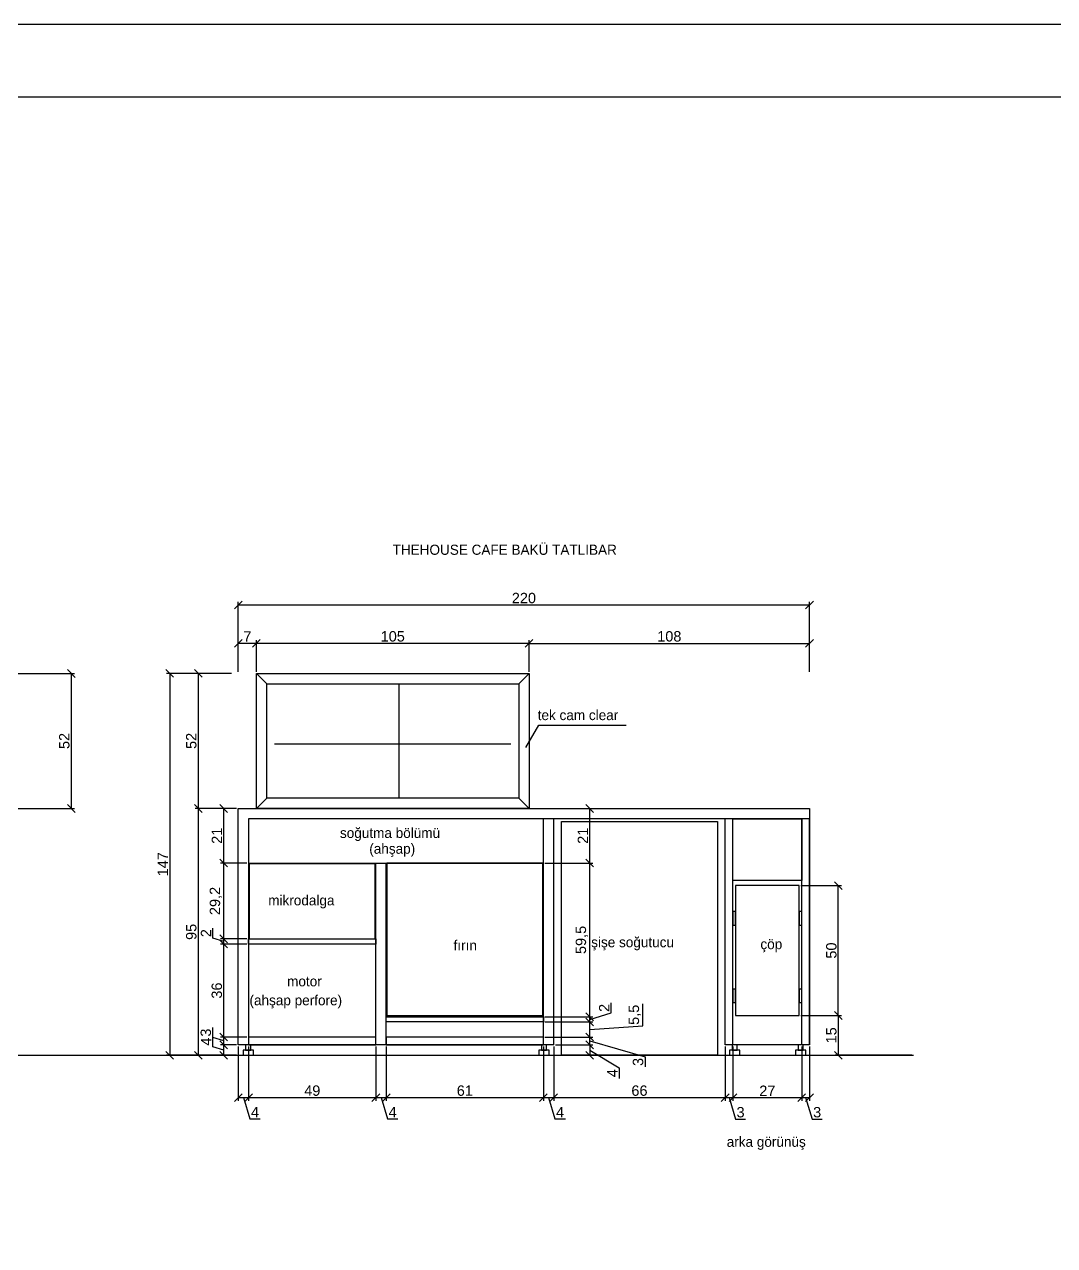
# Model space of a CAD drawing. Header units: centimetres. Extents: x 10243 to 22741, y 2279 to 4414.
# Drawn here: x 15112 to 15508.7, y 3767.4 to 4237.6 of the extents above; entities that cross this region are included whole.
import ezdxf

# ---------------------------------------------------------------- set-up
doc = ezdxf.new("R2010")
doc.units = ezdxf.units.CM
doc.header["$MEASUREMENT"] = 0
doc.styles.get("Standard").update_dxf_attribs({"font": 'arial.ttf'})
doc.styles.add('TAKSİM', font='GOTHIC.TTF', dxfattribs={"height": 20})
doc.dimstyles.new('OLCU50', dxfattribs={"dimtxt": 8, "dimasz": 3, "dimexe": 1.25, "dimexo": 0.625, "dimtad": 1, "dimdec": 0, "dimtxsty": 'Standard', "dimblk": 'OBLIQUE', "dimcen": 2.5, "dimclrd": 256, "dimclre": 251, "dimclrt": 25, "dimadec": 0, "dimazin": 0, "dimtfac": 1, "dimtdec": 0, "dimtmove": 0, "dimatfit": 3, "dimldrblk": 'OBLIQUE', "dimfxl": 1, "dimarcsym": 0})

# ---------------------------------------------------------------- blocks, each defined once
blk = doc.blocks.new('_Oblique')
at = {"color": 0, "linetype": 'ByBlock', "lineweight": -2}
blk.add_line((-0.5, -0.5), (0.5, 0.5), dxfattribs=at)
blk = doc.blocks.new('*D140')
at = {"color": 251, "lineweight": -2, "transparency": 16777216}
for p, q in [((15201.31, 3988.33), (15201.31, 4000.5)), ((15306.31, 3988.33), (15306.31, 4000.5))]:
    blk.add_line(p, q, dxfattribs=at)
at = {"lineweight": -2, "transparency": 16777216}
blk.add_line((15306.31, 3999.25), (15201.31, 3999.25), dxfattribs=at)
at = {"layer": 'Defpoints', "color": 0, "transparency": 16777216}
for p in [(15201.31, 3999.25), (15201.31, 3987.7), (15306.31, 3987.7)]:
    blk.add_point(p, dxfattribs=at)
at = {"lineweight": -2, "transparency": 16777216, "xscale": 3, "yscale": 3, "zscale": 3, "rotation": 180}
blk.add_blockref('_Oblique', (15201.31, 3999.25), dxfattribs=at)
at = {"lineweight": -2, "transparency": 16777216, "xscale": 3, "yscale": 3, "zscale": 3}
blk.add_blockref('_Oblique', (15306.31, 3999.25), dxfattribs=at)
at = {"color": 25, "transparency": 16777216, "insert": (15253.81, 4001.92), "char_height": 4, "attachment_point": 5}
blk.add_mtext('105', dxfattribs=at)
blk = doc.blocks.new('*D141')
at = {"color": 251, "lineweight": -2, "transparency": 16777216}
for p, q in [((15194.31, 3988.33), (15194.31, 4000.5)), ((15201.31, 3988.33), (15201.31, 4000.5))]:
    blk.add_line(p, q, dxfattribs=at)
at = {"lineweight": -2, "transparency": 16777216}
blk.add_line((15201.31, 3999.25), (15194.31, 3999.25), dxfattribs=at)
at = {"layer": 'Defpoints', "color": 0, "transparency": 16777216}
for p in [(15194.31, 3999.25), (15194.31, 3987.7), (15201.31, 3987.7)]:
    blk.add_point(p, dxfattribs=at)
at = {"lineweight": -2, "transparency": 16777216, "xscale": 3, "yscale": 3, "zscale": 3, "rotation": 180}
blk.add_blockref('_Oblique', (15194.31, 3999.25), dxfattribs=at)
at = {"lineweight": -2, "transparency": 16777216, "xscale": 3, "yscale": 3, "zscale": 3}
blk.add_blockref('_Oblique', (15201.31, 3999.25), dxfattribs=at)
at = {"color": 25, "transparency": 16777216, "insert": (15197.81, 4001.87), "char_height": 4, "attachment_point": 5}
blk.add_mtext('7', dxfattribs=at)
blk = doc.blocks.new('*D137')
at = {"color": 251, "lineweight": -2, "transparency": 16777216}
for p, q in [((15191.68, 3987.7), (15177.66, 3987.7)), ((15193.68, 3935.65), (15177.66, 3935.65))]:
    blk.add_line(p, q, dxfattribs=at)
at = {"lineweight": -2, "transparency": 16777216}
blk.add_line((15178.91, 3987.7), (15178.91, 3935.65), dxfattribs=at)
at = {"layer": 'Defpoints', "color": 0, "transparency": 16777216}
for p in [(15192.31, 3987.7), (15178.91, 3935.65), (15194.31, 3935.65)]:
    blk.add_point(p, dxfattribs=at)
at = {"lineweight": -2, "transparency": 16777216, "xscale": 3, "yscale": 3, "zscale": 3}
for p, rotation in [((15178.91, 3987.7), 90), ((15178.91, 3935.65), 270)]:
    blk.add_blockref('_Oblique', p, dxfattribs=dict(at, rotation=rotation))
at = {"color": 25, "transparency": 16777216, "insert": (15176.24, 3961.68), "char_height": 4, "attachment_point": 5, "rotation": 90}
blk.add_mtext('52', dxfattribs=at)
blk = doc.blocks.new('*D138')
at = {"color": 251, "lineweight": -2, "transparency": 16777216}
for p, q in [((15193.68, 3935.65), (15177.66, 3935.65)), ((15191.68, 3840.65), (15177.66, 3840.65))]:
    blk.add_line(p, q, dxfattribs=at)
at = {"lineweight": -2, "transparency": 16777216}
blk.add_line((15178.91, 3935.65), (15178.91, 3840.65), dxfattribs=at)
at = {"layer": 'Defpoints', "color": 0, "transparency": 16777216}
for p in [(15194.31, 3935.65), (15178.91, 3840.65), (15192.31, 3840.65)]:
    blk.add_point(p, dxfattribs=at)
at = {"lineweight": -2, "transparency": 16777216, "xscale": 3, "yscale": 3, "zscale": 3}
for p, rotation in [((15178.91, 3935.65), 90), ((15178.91, 3840.65), 270)]:
    blk.add_blockref('_Oblique', p, dxfattribs=dict(at, rotation=rotation))
at = {"color": 25, "transparency": 16777216, "insert": (15176.24, 3888.15), "char_height": 4, "attachment_point": 5, "rotation": 90}
blk.add_mtext('95', dxfattribs=at)
blk = doc.blocks.new('*D139')
at = {"color": 251, "lineweight": -2, "transparency": 16777216}
for p, q in [((15191.06, 3987.7), (15166.66, 3987.7)), ((15191.06, 3840.65), (15166.66, 3840.65))]:
    blk.add_line(p, q, dxfattribs=at)
at = {"lineweight": -2, "transparency": 16777216}
blk.add_line((15167.91, 3987.7), (15167.91, 3840.65), dxfattribs=at)
at = {"layer": 'Defpoints', "color": 0, "transparency": 16777216}
for p in [(15191.68, 3987.7), (15167.91, 3840.65), (15191.68, 3840.65)]:
    blk.add_point(p, dxfattribs=at)
at = {"lineweight": -2, "transparency": 16777216, "xscale": 3, "yscale": 3, "zscale": 3}
for p, rotation in [((15167.91, 3987.7), 90), ((15167.91, 3840.65), 270)]:
    blk.add_blockref('_Oblique', p, dxfattribs=dict(at, rotation=rotation))
at = {"color": 25, "transparency": 16777216, "insert": (15165.27, 3914.18), "char_height": 4, "attachment_point": 5, "rotation": 90}
blk.add_mtext('147', dxfattribs=at)
blk = doc.blocks.new('*D142')
at = {"color": 251, "lineweight": -2, "transparency": 16777216}
for p, q in [((15306.31, 3988.33), (15306.31, 4000.5)), ((15414.31, 3988.33), (15414.31, 4000.5))]:
    blk.add_line(p, q, dxfattribs=at)
at = {"lineweight": -2, "transparency": 16777216}
blk.add_line((15306.31, 3999.25), (15414.31, 3999.25), dxfattribs=at)
at = {"layer": 'Defpoints', "color": 0, "transparency": 16777216}
for p in [(15414.31, 3999.25), (15306.31, 3987.7), (15414.31, 3987.7)]:
    blk.add_point(p, dxfattribs=at)
at = {"lineweight": -2, "transparency": 16777216, "xscale": 3, "yscale": 3, "zscale": 3, "rotation": 180}
blk.add_blockref('_Oblique', (15306.31, 3999.25), dxfattribs=at)
at = {"lineweight": -2, "transparency": 16777216, "xscale": 3, "yscale": 3, "zscale": 3}
blk.add_blockref('_Oblique', (15414.31, 3999.25), dxfattribs=at)
at = {"color": 25, "transparency": 16777216, "insert": (15360.31, 4001.92), "char_height": 4, "attachment_point": 5}
blk.add_mtext('108', dxfattribs=at)
blk = doc.blocks.new('*D136')
at = {"color": 251, "lineweight": -2, "transparency": 16777216}
for p, q in [((15194.31, 3995.04), (15194.31, 4015.25)), ((15414.31, 3995.04), (15414.31, 4015.25))]:
    blk.add_line(p, q, dxfattribs=at)
at = {"lineweight": -2, "transparency": 16777216}
blk.add_line((15414.31, 4014), (15194.31, 4014), dxfattribs=at)
at = {"layer": 'Defpoints', "color": 0, "transparency": 16777216}
for p in [(15194.31, 4014), (15194.31, 3994.41), (15414.31, 3994.41)]:
    blk.add_point(p, dxfattribs=at)
at = {"lineweight": -2, "transparency": 16777216, "xscale": 3, "yscale": 3, "zscale": 3, "rotation": 180}
blk.add_blockref('_Oblique', (15194.31, 4014), dxfattribs=at)
at = {"lineweight": -2, "transparency": 16777216, "xscale": 3, "yscale": 3, "zscale": 3}
blk.add_blockref('_Oblique', (15414.31, 4014), dxfattribs=at)
at = {"color": 25, "transparency": 16777216, "insert": (15304.31, 4016.67), "char_height": 4, "attachment_point": 5}
blk.add_mtext('220', dxfattribs=at)
blk = doc.blocks.new('*D147')
at = {"color": 251, "lineweight": -2, "transparency": 16777216}
for p, q in [((15104.1, 3987.65), (15131.27, 3987.65)), ((15109.1, 3935.65), (15131.27, 3935.65))]:
    blk.add_line(p, q, dxfattribs=at)
at = {"lineweight": -2, "transparency": 16777216}
blk.add_line((15130.02, 3987.65), (15130.02, 3935.65), dxfattribs=at)
at = {"layer": 'Defpoints', "color": 0, "transparency": 16777216}
for p in [(15103.47, 3987.65), (15108.47, 3935.65), (15130.02, 3935.65)]:
    blk.add_point(p, dxfattribs=at)
at = {"lineweight": -2, "transparency": 16777216, "xscale": 3, "yscale": 3, "zscale": 3}
for p, rotation in [((15130.02, 3987.65), 90), ((15130.02, 3935.65), 270)]:
    blk.add_blockref('_Oblique', p, dxfattribs=dict(at, rotation=rotation))
at = {"color": 25, "transparency": 16777216, "insert": (15127.35, 3961.65), "char_height": 4, "attachment_point": 5, "rotation": 90}
blk.add_mtext('52', dxfattribs=at)
blk = doc.blocks.new('*D148')
at = {"color": 251, "lineweight": -2, "transparency": 16777216}
for p, q in [((15194.31, 3844.03), (15194.31, 3823.09)), ((15198.31, 3844.03), (15198.31, 3823.09))]:
    blk.add_line(p, q, dxfattribs=at)
at = {"lineweight": -2, "transparency": 16777216}
for p, q in [((15194.31, 3824.34), (15198.31, 3824.34)), ((15196.31, 3824.34), (15198.77, 3816.15)), ((15198.77, 3816.15), (15202.78, 3816.15))]:
    blk.add_line(p, q, dxfattribs=at)
at = {"layer": 'Defpoints', "color": 0, "transparency": 16777216}
for p in [(15194.31, 3844.65), (15198.31, 3844.65), (15198.31, 3824.34)]:
    blk.add_point(p, dxfattribs=at)
at = {"lineweight": -2, "transparency": 16777216, "xscale": 3, "yscale": 3, "zscale": 3, "rotation": 180}
blk.add_blockref('_Oblique', (15194.31, 3824.34), dxfattribs=at)
at = {"lineweight": -2, "transparency": 16777216, "xscale": 3, "yscale": 3, "zscale": 3}
blk.add_blockref('_Oblique', (15198.31, 3824.34), dxfattribs=at)
at = {"color": 25, "transparency": 16777216, "insert": (15200.77, 3818.77), "char_height": 4, "attachment_point": 5}
blk.add_mtext('4', dxfattribs=at)
blk = doc.blocks.new('*D149')
at = {"color": 251, "lineweight": -2, "transparency": 16777216}
for p, q in [((15198.31, 3844.03), (15198.31, 3823.09)), ((15247.31, 3844.03), (15247.31, 3823.09))]:
    blk.add_line(p, q, dxfattribs=at)
at = {"lineweight": -2, "transparency": 16777216}
blk.add_line((15198.31, 3824.34), (15247.31, 3824.34), dxfattribs=at)
at = {"layer": 'Defpoints', "color": 0, "transparency": 16777216}
for p in [(15198.31, 3844.65), (15247.31, 3844.65), (15247.31, 3824.34)]:
    blk.add_point(p, dxfattribs=at)
at = {"lineweight": -2, "transparency": 16777216, "xscale": 3, "yscale": 3, "zscale": 3, "rotation": 180}
blk.add_blockref('_Oblique', (15198.31, 3824.34), dxfattribs=at)
at = {"lineweight": -2, "transparency": 16777216, "xscale": 3, "yscale": 3, "zscale": 3}
blk.add_blockref('_Oblique', (15247.31, 3824.34), dxfattribs=at)
at = {"color": 25, "transparency": 16777216, "insert": (15222.81, 3827), "char_height": 4, "attachment_point": 5}
blk.add_mtext('49', dxfattribs=at)
blk = doc.blocks.new('*D150')
at = {"color": 251, "lineweight": -2, "transparency": 16777216}
for p, q in [((15247.31, 3844.03), (15247.31, 3823.09)), ((15251.31, 3844.03), (15251.31, 3823.09))]:
    blk.add_line(p, q, dxfattribs=at)
at = {"lineweight": -2, "transparency": 16777216}
for p, q in [((15247.31, 3824.34), (15251.31, 3824.34)), ((15249.31, 3824.34), (15251.77, 3816.15)), ((15251.77, 3816.15), (15255.78, 3816.15))]:
    blk.add_line(p, q, dxfattribs=at)
at = {"layer": 'Defpoints', "color": 0, "transparency": 16777216}
for p in [(15247.31, 3844.65), (15251.31, 3844.65), (15251.31, 3824.34)]:
    blk.add_point(p, dxfattribs=at)
at = {"lineweight": -2, "transparency": 16777216, "xscale": 3, "yscale": 3, "zscale": 3, "rotation": 180}
blk.add_blockref('_Oblique', (15247.31, 3824.34), dxfattribs=at)
at = {"lineweight": -2, "transparency": 16777216, "xscale": 3, "yscale": 3, "zscale": 3}
blk.add_blockref('_Oblique', (15251.31, 3824.34), dxfattribs=at)
at = {"color": 25, "transparency": 16777216, "insert": (15253.77, 3818.77), "char_height": 4, "attachment_point": 5}
blk.add_mtext('4', dxfattribs=at)
blk = doc.blocks.new('*D151')
at = {"color": 251, "lineweight": -2, "transparency": 16777216}
for p, q in [((15251.31, 3844.03), (15251.31, 3823.09)), ((15311.81, 3844.03), (15311.81, 3823.09))]:
    blk.add_line(p, q, dxfattribs=at)
at = {"lineweight": -2, "transparency": 16777216}
blk.add_line((15251.31, 3824.34), (15311.81, 3824.34), dxfattribs=at)
at = {"layer": 'Defpoints', "color": 0, "transparency": 16777216}
for p in [(15251.31, 3844.65), (15311.81, 3844.65), (15311.81, 3824.34)]:
    blk.add_point(p, dxfattribs=at)
at = {"lineweight": -2, "transparency": 16777216, "xscale": 3, "yscale": 3, "zscale": 3, "rotation": 180}
blk.add_blockref('_Oblique', (15251.31, 3824.34), dxfattribs=at)
at = {"lineweight": -2, "transparency": 16777216, "xscale": 3, "yscale": 3, "zscale": 3}
blk.add_blockref('_Oblique', (15311.81, 3824.34), dxfattribs=at)
at = {"color": 25, "transparency": 16777216, "insert": (15281.56, 3827), "char_height": 4, "attachment_point": 5}
blk.add_mtext('61', dxfattribs=at)
blk = doc.blocks.new('*D152')
at = {"color": 251, "lineweight": -2, "transparency": 16777216}
for p, q in [((15311.81, 3844.03), (15311.81, 3823.09)), ((15315.81, 3844.03), (15315.81, 3823.09))]:
    blk.add_line(p, q, dxfattribs=at)
at = {"lineweight": -2, "transparency": 16777216}
for p, q in [((15311.81, 3824.34), (15315.81, 3824.34)), ((15313.81, 3824.34), (15316.27, 3816.15)), ((15316.27, 3816.15), (15320.28, 3816.15))]:
    blk.add_line(p, q, dxfattribs=at)
at = {"layer": 'Defpoints', "color": 0, "transparency": 16777216}
for p in [(15311.81, 3844.65), (15315.81, 3844.65), (15315.81, 3824.34)]:
    blk.add_point(p, dxfattribs=at)
at = {"lineweight": -2, "transparency": 16777216, "xscale": 3, "yscale": 3, "zscale": 3, "rotation": 180}
blk.add_blockref('_Oblique', (15311.81, 3824.34), dxfattribs=at)
at = {"lineweight": -2, "transparency": 16777216, "xscale": 3, "yscale": 3, "zscale": 3}
blk.add_blockref('_Oblique', (15315.81, 3824.34), dxfattribs=at)
at = {"color": 25, "transparency": 16777216, "insert": (15318.27, 3818.77), "char_height": 4, "attachment_point": 5}
blk.add_mtext('4', dxfattribs=at)
blk = doc.blocks.new('*D153')
at = {"color": 251, "lineweight": -2, "transparency": 16777216}
for p, q in [((15315.81, 3844.03), (15315.81, 3823.09)), ((15381.81, 3844.03), (15381.81, 3823.09))]:
    blk.add_line(p, q, dxfattribs=at)
at = {"lineweight": -2, "transparency": 16777216}
blk.add_line((15315.81, 3824.34), (15381.81, 3824.34), dxfattribs=at)
at = {"layer": 'Defpoints', "color": 0, "transparency": 16777216}
for p in [(15315.81, 3844.65), (15381.81, 3844.65), (15381.81, 3824.34)]:
    blk.add_point(p, dxfattribs=at)
at = {"lineweight": -2, "transparency": 16777216, "xscale": 3, "yscale": 3, "zscale": 3, "rotation": 180}
blk.add_blockref('_Oblique', (15315.81, 3824.34), dxfattribs=at)
at = {"lineweight": -2, "transparency": 16777216, "xscale": 3, "yscale": 3, "zscale": 3}
blk.add_blockref('_Oblique', (15381.81, 3824.34), dxfattribs=at)
at = {"color": 25, "transparency": 16777216, "insert": (15348.81, 3827), "char_height": 4, "attachment_point": 5}
blk.add_mtext('66', dxfattribs=at)
blk = doc.blocks.new('*D154')
at = {"color": 251, "lineweight": -2, "transparency": 16777216}
for p, q in [((15381.81, 3844.03), (15381.81, 3823.09)), ((15384.81, 3844.03), (15384.81, 3823.09))]:
    blk.add_line(p, q, dxfattribs=at)
at = {"lineweight": -2, "transparency": 16777216}
for p, q in [((15381.81, 3824.34), (15384.81, 3824.34)), ((15383.31, 3824.34), (15385.8, 3816.02)), ((15385.8, 3816.02), (15389.67, 3816.02))]:
    blk.add_line(p, q, dxfattribs=at)
at = {"layer": 'Defpoints', "color": 0, "transparency": 16777216}
for p in [(15381.81, 3844.65), (15384.81, 3844.65), (15384.81, 3824.34)]:
    blk.add_point(p, dxfattribs=at)
at = {"lineweight": -2, "transparency": 16777216, "xscale": 3, "yscale": 3, "zscale": 3, "rotation": 180}
blk.add_blockref('_Oblique', (15381.81, 3824.34), dxfattribs=at)
at = {"lineweight": -2, "transparency": 16777216, "xscale": 3, "yscale": 3, "zscale": 3}
blk.add_blockref('_Oblique', (15384.81, 3824.34), dxfattribs=at)
at = {"color": 25, "transparency": 16777216, "insert": (15387.74, 3818.69), "char_height": 4, "attachment_point": 5}
blk.add_mtext('3', dxfattribs=at)
blk = doc.blocks.new('*D155')
at = {"color": 251, "lineweight": -2, "transparency": 16777216}
for p, q in [((15384.81, 3844.03), (15384.81, 3823.09)), ((15411.31, 3844.03), (15411.31, 3823.09))]:
    blk.add_line(p, q, dxfattribs=at)
at = {"lineweight": -2, "transparency": 16777216}
blk.add_line((15384.81, 3824.34), (15411.31, 3824.34), dxfattribs=at)
at = {"layer": 'Defpoints', "color": 0, "transparency": 16777216}
for p in [(15384.81, 3844.65), (15411.31, 3844.65), (15411.31, 3824.34)]:
    blk.add_point(p, dxfattribs=at)
at = {"lineweight": -2, "transparency": 16777216, "xscale": 3, "yscale": 3, "zscale": 3, "rotation": 180}
blk.add_blockref('_Oblique', (15384.81, 3824.34), dxfattribs=at)
at = {"lineweight": -2, "transparency": 16777216, "xscale": 3, "yscale": 3, "zscale": 3}
blk.add_blockref('_Oblique', (15411.31, 3824.34), dxfattribs=at)
at = {"color": 25, "transparency": 16777216, "insert": (15398.06, 3826.97), "char_height": 4, "attachment_point": 5}
blk.add_mtext('27', dxfattribs=at)
blk = doc.blocks.new('*D156')
at = {"color": 251, "lineweight": -2, "transparency": 16777216}
for p, q in [((15411.31, 3844.03), (15411.31, 3823.09)), ((15414.31, 3844.03), (15414.31, 3823.09))]:
    blk.add_line(p, q, dxfattribs=at)
at = {"lineweight": -2, "transparency": 16777216}
for p, q in [((15411.31, 3824.34), (15414.31, 3824.34)), ((15412.81, 3824.34), (15415.3, 3816.02)), ((15415.3, 3816.02), (15419.17, 3816.02))]:
    blk.add_line(p, q, dxfattribs=at)
at = {"layer": 'Defpoints', "color": 0, "transparency": 16777216}
for p in [(15411.31, 3844.65), (15414.31, 3844.65), (15414.31, 3824.34)]:
    blk.add_point(p, dxfattribs=at)
at = {"lineweight": -2, "transparency": 16777216, "xscale": 3, "yscale": 3, "zscale": 3, "rotation": 180}
blk.add_blockref('_Oblique', (15411.31, 3824.34), dxfattribs=at)
at = {"lineweight": -2, "transparency": 16777216, "xscale": 3, "yscale": 3, "zscale": 3}
blk.add_blockref('_Oblique', (15414.31, 3824.34), dxfattribs=at)
at = {"color": 25, "transparency": 16777216, "insert": (15417.24, 3818.69), "char_height": 4, "attachment_point": 5}
blk.add_mtext('3', dxfattribs=at)
blk = doc.blocks.new('*D157')
at = {"lineweight": -2, "transparency": 16777216}
for p, q in [((15184.54, 3843.91), (15184.54, 3847.93)), ((15188.72, 3842.65), (15184.54, 3843.91)), ((15188.72, 3840.65), (15188.72, 3844.65))]:
    blk.add_line(p, q, dxfattribs=at)
at = {"color": 251, "lineweight": -2, "transparency": 16777216}
for p, q in [((15193.68, 3844.65), (15187.47, 3844.65)), ((15193.68, 3840.65), (15187.47, 3840.65))]:
    blk.add_line(p, q, dxfattribs=at)
at = {"layer": 'Defpoints', "color": 0, "transparency": 16777216}
for p in [(15188.72, 3844.65), (15194.31, 3844.65), (15194.31, 3840.65)]:
    blk.add_point(p, dxfattribs=at)
at = {"lineweight": -2, "transparency": 16777216, "xscale": 3, "yscale": 3, "zscale": 3}
for p, rotation in [((15188.72, 3844.65), 90), ((15188.72, 3840.65), 270)]:
    blk.add_blockref('_Oblique', p, dxfattribs=dict(at, rotation=rotation))
at = {"color": 25, "transparency": 16777216, "insert": (15181.91, 3845.92), "char_height": 4, "attachment_point": 5, "rotation": 90}
blk.add_mtext('4', dxfattribs=at)
blk = doc.blocks.new('*D158')
at = {"lineweight": -2, "transparency": 16777216}
for p, q in [((15184.49, 3847.42), (15184.49, 3851.29)), ((15188.72, 3846.15), (15184.49, 3847.42)), ((15188.72, 3844.65), (15188.72, 3847.65))]:
    blk.add_line(p, q, dxfattribs=at)
at = {"color": 251, "lineweight": -2, "transparency": 16777216}
for p, q in [((15197.68, 3847.65), (15187.47, 3847.65)), ((15193.68, 3844.65), (15187.47, 3844.65))]:
    blk.add_line(p, q, dxfattribs=at)
at = {"layer": 'Defpoints', "color": 0, "transparency": 16777216}
for p in [(15188.72, 3847.65), (15198.31, 3847.65), (15194.31, 3844.65)]:
    blk.add_point(p, dxfattribs=at)
at = {"lineweight": -2, "transparency": 16777216, "xscale": 3, "yscale": 3, "zscale": 3}
for p, rotation in [((15188.72, 3847.65), 90), ((15188.72, 3844.65), 270)]:
    blk.add_blockref('_Oblique', p, dxfattribs=dict(at, rotation=rotation))
at = {"color": 25, "transparency": 16777216, "insert": (15181.82, 3849.36), "char_height": 4, "attachment_point": 5, "rotation": 90}
blk.add_mtext('3', dxfattribs=at)
blk = doc.blocks.new('*D159')
at = {"color": 251, "lineweight": -2, "transparency": 16777216}
for p, q in [((15197.68, 3883.45), (15187.47, 3883.45)), ((15197.68, 3847.65), (15187.47, 3847.65))]:
    blk.add_line(p, q, dxfattribs=at)
at = {"lineweight": -2, "transparency": 16777216}
blk.add_line((15188.72, 3847.65), (15188.72, 3883.45), dxfattribs=at)
at = {"layer": 'Defpoints', "color": 0, "transparency": 16777216}
for p in [(15188.72, 3883.45), (15198.31, 3883.45), (15198.31, 3847.65)]:
    blk.add_point(p, dxfattribs=at)
at = {"lineweight": -2, "transparency": 16777216, "xscale": 3, "yscale": 3, "zscale": 3}
for p, rotation in [((15188.72, 3883.45), 90), ((15188.72, 3847.65), 270)]:
    blk.add_blockref('_Oblique', p, dxfattribs=dict(at, rotation=rotation))
at = {"color": 25, "transparency": 16777216, "insert": (15186.06, 3865.55), "char_height": 4, "attachment_point": 5, "rotation": 90}
blk.add_mtext('36', dxfattribs=at)
blk = doc.blocks.new('*D160')
at = {"lineweight": -2, "transparency": 16777216}
for p, q in [((15184.53, 3885.71), (15184.53, 3889.61)), ((15188.72, 3884.45), (15184.53, 3885.71)), ((15188.72, 3883.45), (15188.72, 3885.45))]:
    blk.add_line(p, q, dxfattribs=at)
at = {"color": 251, "lineweight": -2, "transparency": 16777216}
for p, q in [((15197.68, 3885.45), (15187.47, 3885.45)), ((15197.68, 3883.45), (15187.47, 3883.45))]:
    blk.add_line(p, q, dxfattribs=at)
at = {"layer": 'Defpoints', "color": 0, "transparency": 16777216}
for p in [(15188.72, 3885.45), (15198.31, 3885.45), (15198.31, 3883.45)]:
    blk.add_point(p, dxfattribs=at)
at = {"lineweight": -2, "transparency": 16777216, "xscale": 3, "yscale": 3, "zscale": 3}
for p, rotation in [((15188.72, 3885.45), 90), ((15188.72, 3883.45), 270)]:
    blk.add_blockref('_Oblique', p, dxfattribs=dict(at, rotation=rotation))
at = {"color": 25, "transparency": 16777216, "insert": (15181.9, 3887.66), "char_height": 4, "attachment_point": 5, "rotation": 90}
blk.add_mtext('2', dxfattribs=at)
blk = doc.blocks.new('*D161')
at = {"color": 251, "lineweight": -2, "transparency": 16777216}
for p, q in [((15197.68, 3914.65), (15187.47, 3914.65)), ((15197.68, 3885.45), (15187.47, 3885.45))]:
    blk.add_line(p, q, dxfattribs=at)
at = {"lineweight": -2, "transparency": 16777216}
blk.add_line((15188.72, 3885.45), (15188.72, 3914.65), dxfattribs=at)
at = {"layer": 'Defpoints', "color": 0, "transparency": 16777216}
for p in [(15188.72, 3914.65), (15198.31, 3914.65), (15198.31, 3885.45)]:
    blk.add_point(p, dxfattribs=at)
at = {"lineweight": -2, "transparency": 16777216, "xscale": 3, "yscale": 3, "zscale": 3}
for p, rotation in [((15188.72, 3914.65), 90), ((15188.72, 3885.45), 270)]:
    blk.add_blockref('_Oblique', p, dxfattribs=dict(at, rotation=rotation))
at = {"color": 25, "transparency": 16777216, "insert": (15185.7, 3900.05), "char_height": 4, "attachment_point": 5, "rotation": 90}
blk.add_mtext('29,2', dxfattribs=at)
blk = doc.blocks.new('*D162')
at = {"color": 251, "lineweight": -2, "transparency": 16777216}
for p, q in [((15193.68, 3935.65), (15187.47, 3935.65)), ((15197.68, 3914.65), (15187.47, 3914.65))]:
    blk.add_line(p, q, dxfattribs=at)
at = {"lineweight": -2, "transparency": 16777216}
blk.add_line((15188.72, 3914.65), (15188.72, 3935.65), dxfattribs=at)
at = {"layer": 'Defpoints', "color": 0, "transparency": 16777216}
for p in [(15188.72, 3935.65), (15194.31, 3935.65), (15198.31, 3914.65)]:
    blk.add_point(p, dxfattribs=at)
at = {"lineweight": -2, "transparency": 16777216, "xscale": 3, "yscale": 3, "zscale": 3}
for p, rotation in [((15188.72, 3935.65), 90), ((15188.72, 3914.65), 270)]:
    blk.add_blockref('_Oblique', p, dxfattribs=dict(at, rotation=rotation))
at = {"color": 25, "transparency": 16777216, "insert": (15186.09, 3925.15), "char_height": 4, "attachment_point": 5, "rotation": 90}
blk.add_mtext('21', dxfattribs=at)
blk = doc.blocks.new('*D163')
at = {"color": 251, "lineweight": -2, "transparency": 16777216}
for p, q in [((15316.43, 3844.65), (15330.9, 3844.65)), ((15316.43, 3840.65), (15330.9, 3840.65))]:
    blk.add_line(p, q, dxfattribs=at)
at = {"lineweight": -2, "transparency": 16777216}
for p, q in [((15329.65, 3844.65), (15329.65, 3840.65)), ((15329.65, 3842.65), (15341, 3835.76)), ((15341, 3835.76), (15341, 3831.74))]:
    blk.add_line(p, q, dxfattribs=at)
at = {"layer": 'Defpoints', "color": 0, "transparency": 16777216}
for p in [(15315.81, 3844.65), (15315.81, 3840.65), (15329.65, 3840.65)]:
    blk.add_point(p, dxfattribs=at)
at = {"lineweight": -2, "transparency": 16777216, "xscale": 3, "yscale": 3, "zscale": 3}
for p, rotation in [((15329.65, 3844.65), 90), ((15329.65, 3840.65), 270)]:
    blk.add_blockref('_Oblique', p, dxfattribs=dict(at, rotation=rotation))
at = {"color": 25, "transparency": 16777216, "insert": (15338.37, 3833.75), "char_height": 4, "attachment_point": 5, "rotation": 90}
blk.add_mtext('4', dxfattribs=at)
blk = doc.blocks.new('*D164')
at = {"color": 251, "lineweight": -2, "transparency": 16777216}
for p, q in [((15312.43, 3847.65), (15330.9, 3847.65)), ((15316.43, 3844.65), (15330.9, 3844.65))]:
    blk.add_line(p, q, dxfattribs=at)
at = {"lineweight": -2, "transparency": 16777216}
for p, q in [((15329.65, 3844.65), (15329.65, 3847.65)), ((15329.65, 3846.15), (15350.95, 3840.01)), ((15350.95, 3840.01), (15350.95, 3836.14))]:
    blk.add_line(p, q, dxfattribs=at)
at = {"layer": 'Defpoints', "color": 0, "transparency": 16777216}
for p in [(15311.81, 3847.65), (15329.65, 3847.65), (15315.81, 3844.65)]:
    blk.add_point(p, dxfattribs=at)
at = {"lineweight": -2, "transparency": 16777216, "xscale": 3, "yscale": 3, "zscale": 3}
for p, rotation in [((15329.65, 3847.65), 90), ((15329.65, 3844.65), 270)]:
    blk.add_blockref('_Oblique', p, dxfattribs=dict(at, rotation=rotation))
at = {"color": 25, "transparency": 16777216, "insert": (15348.28, 3838.07), "char_height": 4, "attachment_point": 5, "rotation": 90}
blk.add_mtext('3', dxfattribs=at)
blk = doc.blocks.new('*D165')
at = {"lineweight": -2, "transparency": 16777216}
for p, q in [((15350.05, 3851.94), (15350.05, 3860.5)), ((15329.65, 3847.65), (15329.65, 3853.45)), ((15329.65, 3850.55), (15350.05, 3851.94))]:
    blk.add_line(p, q, dxfattribs=at)
at = {"color": 251, "lineweight": -2, "transparency": 16777216}
for p, q in [((15312.43, 3853.45), (15330.9, 3853.45)), ((15312.43, 3847.65), (15330.9, 3847.65))]:
    blk.add_line(p, q, dxfattribs=at)
at = {"layer": 'Defpoints', "color": 0, "transparency": 16777216}
for p in [(15311.81, 3853.45), (15329.65, 3853.45), (15311.81, 3847.65)]:
    blk.add_point(p, dxfattribs=at)
at = {"lineweight": -2, "transparency": 16777216, "xscale": 3, "yscale": 3, "zscale": 3}
for p, rotation in [((15329.65, 3853.45), 90), ((15329.65, 3847.65), 270)]:
    blk.add_blockref('_Oblique', p, dxfattribs=dict(at, rotation=rotation))
at = {"color": 25, "transparency": 16777216, "insert": (15347.03, 3856.22), "char_height": 4, "attachment_point": 5, "rotation": 90}
blk.add_mtext('5,5', dxfattribs=at)
blk = doc.blocks.new('*D166')
at = {"lineweight": -2, "transparency": 16777216}
for p, q in [((15337.86, 3856.92), (15337.86, 3860.82)), ((15329.65, 3854.45), (15337.86, 3856.92)), ((15329.65, 3853.45), (15329.65, 3855.45))]:
    blk.add_line(p, q, dxfattribs=at)
at = {"color": 251, "lineweight": -2, "transparency": 16777216}
for p, q in [((15312.43, 3855.45), (15330.9, 3855.45)), ((15312.43, 3853.45), (15330.9, 3853.45))]:
    blk.add_line(p, q, dxfattribs=at)
at = {"layer": 'Defpoints', "color": 0, "transparency": 16777216}
for p in [(15311.81, 3855.45), (15311.81, 3853.45), (15329.65, 3855.45)]:
    blk.add_point(p, dxfattribs=at)
at = {"lineweight": -2, "transparency": 16777216, "xscale": 3, "yscale": 3, "zscale": 3}
for p, rotation in [((15329.65, 3855.45), 90), ((15329.65, 3853.45), 270)]:
    blk.add_blockref('_Oblique', p, dxfattribs=dict(at, rotation=rotation))
at = {"color": 25, "transparency": 16777216, "insert": (15335.23, 3858.87), "char_height": 4, "attachment_point": 5, "rotation": 90}
blk.add_mtext('2', dxfattribs=at)
blk = doc.blocks.new('*D167')
at = {"color": 251, "lineweight": -2, "transparency": 16777216}
for p, q in [((15312.43, 3914.65), (15330.9, 3914.65)), ((15312.43, 3855.45), (15330.9, 3855.45))]:
    blk.add_line(p, q, dxfattribs=at)
at = {"lineweight": -2, "transparency": 16777216}
blk.add_line((15329.65, 3855.45), (15329.65, 3914.65), dxfattribs=at)
at = {"layer": 'Defpoints', "color": 0, "transparency": 16777216}
for p in [(15311.81, 3914.65), (15329.65, 3914.65), (15311.81, 3855.45)]:
    blk.add_point(p, dxfattribs=at)
at = {"lineweight": -2, "transparency": 16777216, "xscale": 3, "yscale": 3, "zscale": 3}
for p, rotation in [((15329.65, 3914.65), 90), ((15329.65, 3855.45), 270)]:
    blk.add_blockref('_Oblique', p, dxfattribs=dict(at, rotation=rotation))
at = {"color": 25, "transparency": 16777216, "insert": (15326.62, 3885.05), "char_height": 4, "attachment_point": 5, "rotation": 90}
blk.add_mtext('59,5', dxfattribs=at)
blk = doc.blocks.new('*D168')
at = {"color": 251, "lineweight": -2, "transparency": 16777216}
for p, q in [((15312.43, 3935.65), (15330.9, 3935.65)), ((15312.43, 3914.65), (15330.9, 3914.65))]:
    blk.add_line(p, q, dxfattribs=at)
at = {"lineweight": -2, "transparency": 16777216}
blk.add_line((15329.65, 3914.65), (15329.65, 3935.65), dxfattribs=at)
at = {"layer": 'Defpoints', "color": 0, "transparency": 16777216}
for p in [(15311.81, 3935.65), (15329.65, 3935.65), (15311.81, 3914.65)]:
    blk.add_point(p, dxfattribs=at)
at = {"lineweight": -2, "transparency": 16777216, "xscale": 3, "yscale": 3, "zscale": 3}
for p, rotation in [((15329.65, 3935.65), 90), ((15329.65, 3914.65), 270)]:
    blk.add_blockref('_Oblique', p, dxfattribs=dict(at, rotation=rotation))
at = {"color": 25, "transparency": 16777216, "insert": (15327.02, 3925.15), "char_height": 4, "attachment_point": 5, "rotation": 90}
blk.add_mtext('21', dxfattribs=at)
blk = doc.blocks.new('*D169')
at = {"color": 251, "lineweight": -2, "transparency": 16777216}
for p, q in [((15410.91, 3855.95), (15426.63, 3855.95)), ((15453.67, 3840.65), (15424.13, 3840.65))]:
    blk.add_line(p, q, dxfattribs=at)
at = {"lineweight": -2, "transparency": 16777216}
blk.add_line((15425.38, 3855.95), (15425.38, 3840.65), dxfattribs=at)
at = {"layer": 'Defpoints', "color": 0, "transparency": 16777216}
for p in [(15410.28, 3855.95), (15425.38, 3840.65), (15454.3, 3840.65)]:
    blk.add_point(p, dxfattribs=at)
at = {"lineweight": -2, "transparency": 16777216, "xscale": 3, "yscale": 3, "zscale": 3}
for p, rotation in [((15425.38, 3855.95), 90), ((15425.38, 3840.65), 270)]:
    blk.add_blockref('_Oblique', p, dxfattribs=dict(at, rotation=rotation))
at = {"color": 25, "transparency": 16777216, "insert": (15422.71, 3848.3), "char_height": 4, "attachment_point": 5, "rotation": 90}
blk.add_mtext('15', dxfattribs=at)
blk = doc.blocks.new('*D170')
at = {"color": 251, "lineweight": -2, "transparency": 16777216}
for p, q in [((15410.91, 3905.95), (15426.63, 3905.95)), ((15410.91, 3855.95), (15426.63, 3855.95))]:
    blk.add_line(p, q, dxfattribs=at)
at = {"lineweight": -2, "transparency": 16777216}
blk.add_line((15425.38, 3855.95), (15425.38, 3905.95), dxfattribs=at)
at = {"layer": 'Defpoints', "color": 0, "transparency": 16777216}
for p in [(15410.28, 3905.95), (15425.38, 3905.95), (15410.28, 3855.95)]:
    blk.add_point(p, dxfattribs=at)
at = {"lineweight": -2, "transparency": 16777216, "xscale": 3, "yscale": 3, "zscale": 3}
for p, rotation in [((15425.38, 3905.95), 90), ((15425.38, 3855.95), 270)]:
    blk.add_blockref('_Oblique', p, dxfattribs=dict(at, rotation=rotation))
at = {"color": 25, "transparency": 16777216, "insert": (15422.71, 3880.95), "char_height": 4, "attachment_point": 5, "rotation": 90}
blk.add_mtext('50', dxfattribs=at)

msp = doc.modelspace()

# ---------------------------------------------------------------- linework, layer by layer
at = {"color": 251, "ltscale": 5}
for p, q in [((15205.31, 3983.7), (15201.31, 3987.7)), ((15302.31, 3983.7), (15306.31, 3987.7)), ((15256.19, 3983.7), (15256.19, 3939.7)), ((15208.31, 3960.5), (15299.31, 3960.5)), ((15205.31, 3939.7), (15201.31, 3935.7)), ((15302.31, 3939.7), (15306.31, 3935.7))]:
    msp.add_line(p, q, dxfattribs=at)
for p, q in [((15305.11, 3959.13), (15310.05, 3967.79)), ((15310.05, 3967.79), (15343.67, 3967.79))]:
    msp.add_line(p, q)
at = {"color": 1}
for p, q in [((15414.31, 3931.65), (15198.31, 3931.65)), ((15198.31, 3931.65), (15198.31, 3844.65)), ((15311.81, 3844.65), (15311.81, 3931.65)), ((15315.81, 3844.65), (15315.81, 3931.65)), ((15381.81, 3844.65), (15381.81, 3931.65)), ((15384.81, 3844.65), (15384.81, 3931.65)), ((15411.31, 3844.65), (15411.31, 3931.65)), ((15414.31, 3844.65), (15414.31, 3931.65)), ((15198.31, 3914.65), (15311.81, 3914.65)), ((15247.31, 3844.65), (15247.31, 3914.65)), ((15251.31, 3844.65), (15251.31, 3914.65))]:
    msp.add_line(p, q, dxfattribs=at)
at = {"ltscale": 5}
msp.add_line((15011.3, 3840.65), (15454.3, 3840.65), dxfattribs=at)
for points in [[(13462.34, 2278.98), (16232.34, 2278.98), (16232.34, 4237.56), (13462.34, 4237.56)], [(13518.3, 2306.96), (16204.36, 2306.96), (16204.36, 4209.58), (13518.3, 4209.58)], [(15198.56, 3885.45), (15247.06, 3885.45), (15247.06, 3914.35), (15198.56, 3914.35)], [(15251.56, 3855.95), (15311.56, 3855.95), (15311.56, 3914.65), (15251.56, 3914.65)], [(15410.28, 3905.95), (15385.84, 3905.95), (15385.84, 3855.95), (15410.28, 3855.95)], [(15384.81, 3890.76), (15385.84, 3890.76), (15385.84, 3895.95), (15384.81, 3895.95)], [(15410.28, 3890.76), (15411.31, 3890.76), (15411.31, 3895.95), (15410.28, 3895.95)], [(15384.81, 3860.95), (15385.84, 3860.95), (15385.84, 3866.15), (15384.81, 3866.15)], [(15410.28, 3860.95), (15411.31, 3860.95), (15411.31, 3866.15), (15410.28, 3866.15)], [(15196.14, 3842.65), (15196.14, 3840.65), (15200.14, 3840.65), (15200.14, 3842.65)], [(15197.14, 3844.65), (15197.14, 3842.65), (15199.14, 3842.65), (15199.14, 3844.65)], [(15310.06, 3842.65), (15310.06, 3840.65), (15314.06, 3840.65), (15314.06, 3842.65)], [(15311.06, 3844.65), (15311.06, 3842.65), (15313.06, 3842.65), (15313.06, 3844.65)], [(15383.48, 3842.65), (15383.48, 3840.65), (15387.48, 3840.65), (15387.48, 3842.65)], [(15384.48, 3844.65), (15384.48, 3842.65), (15386.48, 3842.65), (15386.48, 3844.65)], [(15408.9, 3842.65), (15408.9, 3840.65), (15412.9, 3840.65), (15412.9, 3842.65)], [(15409.9, 3844.65), (15409.9, 3842.65), (15411.9, 3842.65), (15411.9, 3844.65)]]:
    msp.add_lwpolyline(points, close=True)
for points in [[(15201.31, 3987.7), (15306.31, 3987.7), (15306.31, 3935.65), (15201.31, 3935.65)], [(15318.81, 3930.65), (15378.81, 3930.65), (15378.81, 3840.65), (15318.81, 3840.65)]]:
    msp.add_lwpolyline(points, close=True, dxfattribs=at)
at = {"color": 251, "ltscale": 5}
msp.add_lwpolyline([(15205.31, 3983.7), (15302.31, 3983.7), (15302.31, 3939.7), (15205.31, 3939.7)], close=True, dxfattribs=at)
at = {"color": 1, "ltscale": 5}
msp.add_lwpolyline([(15315.81, 3844.65), (15194.31, 3844.65), (15194.31, 3935.65), (15414.31, 3935.65), (15414.31, 3844.65), (15381.81, 3844.65)], dxfattribs=at)
at = {"color": 1}
for points in [[(15384.81, 3931.65), (15411.31, 3931.65), (15411.31, 3907.95), (15384.81, 3907.95)], [(15198.31, 3885.45), (15247.31, 3885.45), (15247.31, 3883.45), (15198.31, 3883.45)], [(15251.31, 3855.45), (15311.81, 3855.45), (15311.81, 3853.45), (15251.31, 3853.45)], [(15247.31, 3847.65), (15198.31, 3847.65), (15198.31, 3844.65), (15247.31, 3844.65)], [(15251.31, 3844.65), (15311.81, 3844.65), (15311.81, 3847.65), (15251.31, 3847.65)]]:
    msp.add_lwpolyline(points, close=True, dxfattribs=at)

# ---------------------------------------------------------------- texts
at = {"style": 'TAKSİM'}
for s, p in [('THEHOUSE CAFE BAKÜ TATLIBAR', (15253.75, 4033.34)), ('tek cam clear', (15309.63, 3969.69)), ('soğutma bölümü', (15233.48, 3924.31)), ('(ahşap)', (15244.77, 3918.24)), ('mikrodalga', (15205.86, 3898.36)), ('fırın', (15277.23, 3881.02)), ('şişe soğutucu', (15330.22, 3882.23)), ('çöp', (15395.39, 3881.49)), ('motor', (15213.13, 3867.18)), ('(ahşap perfore)', (15198.64, 3859.88)), ('arka görünüş', (15382.41, 3805.39))]:
    msp.add_text(s, height=3.9, dxfattribs=at).set_placement(p)

# ---------------------------------------------------------------- dimensions: what is measured, and where the dimension line sits
for base, p1, p2, picture, middle in [((15194.31, 4014), (15414.31, 3994.41), (15194.31, 3994.41), '*D136', (15304.31, 4016.67)), ((15414.31, 3999.25), (15306.31, 3987.7), (15414.31, 3987.7), '*D142', (15360.31, 4001.92)), ((15198.31, 3824.34), (15194.31, 3844.65), (15198.31, 3844.65), '*D148', (15199.39, 3818.77)), ((15247.31, 3824.34), (15198.31, 3844.65), (15247.31, 3844.65), '*D149', (15222.81, 3827)), ((15251.31, 3824.34), (15247.31, 3844.65), (15251.31, 3844.65), '*D150', (15252.39, 3818.77)), ((15311.80875542, 3824.33637939), (15251.30875542, 3844.65344778), (15311.80875542, 3844.65344778), '*D151', (15281.55875542, 3827.00367134)), ((15315.81, 3824.34), (15311.81, 3844.65), (15315.81, 3844.65), '*D152', (15316.89, 3818.77)), ((15381.81, 3824.34), (15315.81, 3844.65), (15381.81, 3844.65), '*D153', (15348.81, 3827)), ((15384.81, 3824.34), (15381.81, 3844.65), (15384.81, 3844.65), '*D154', (15386.43, 3818.69)), ((15411.30875542, 3824.33637939), (15384.80875542, 3844.65344778), (15411.30875542, 3844.65344778), '*D155', (15398.05875542, 3826.96956493)), ((15414.31, 3824.34), (15411.31, 3844.65), (15414.31, 3844.65), '*D156', (15415.93, 3818.69))]:
    dim = msp.add_linear_dim(base=base, p1=p1, p2=p2, dimstyle='OLCU50', override={"dimtxt": 4, "dimtmove": 1})
    dim.commit()
    dim.dimension.update_dxf_attribs({"geometry": picture, "text_midpoint": middle})
for base, p1, p2, angle, picture, middle in [((15194.31, 3999.25), (15201.31, 3987.7), (15194.31, 3987.7), 180, '*D141', (15197.81, 4001.87)), ((15201.31, 3999.25), (15306.31, 3987.7), (15201.31, 3987.7), 180, '*D140', (15253.81, 4001.92)), ((15130.02, 3935.65), (15103.47, 3987.65), (15108.47, 3935.65), 90, '*D147', (15127.35, 3961.65)), ((15167.91, 3840.65), (15191.68, 3987.7), (15191.68, 3840.65), 90, '*D139', (15165.27, 3914.18)), ((15178.91, 3935.65), (15192.31, 3987.7), (15194.31, 3935.65), 90, '*D137', (15176.24, 3961.68)), ((15178.91, 3840.65), (15194.31, 3935.65), (15192.31, 3840.65), 90, '*D138', (15176.24, 3888.15)), ((15188.72, 3935.65), (15198.31, 3914.65), (15194.31, 3935.65), 90, '*D162', (15186.09, 3925.15)), ((15329.65, 3935.65), (15311.81, 3914.65), (15311.81, 3935.65), 90, '*D168', (15327.02, 3925.15)), ((15425.38, 3905.95), (15410.28, 3855.95), (15410.28, 3905.95), 90, '*D170', (15422.71, 3880.95)), ((15188.72, 3885.45), (15198.31, 3883.45), (15198.31, 3885.45), 90, '*D160', (15181.9, 3886.34)), ((15188.72, 3883.45), (15198.31, 3847.65), (15198.31, 3883.45), 90, '*D159', (15186.06, 3865.55)), ((15329.65, 3855.45), (15311.81, 3853.45), (15311.81, 3855.45), 90, '*D166', (15335.23, 3857.54)), ((15425.38, 3840.65), (15410.28, 3855.95), (15454.3, 3840.65), 90, '*D169', (15422.71, 3848.3)), ((15188.72, 3847.65), (15194.31, 3844.65), (15198.31, 3847.65), 90, '*D158', (15181.82, 3848.05)), ((15188.72, 3844.65), (15194.31, 3840.65), (15194.31, 3844.65), 90, '*D157', (15181.91, 3844.53))]:
    dim = msp.add_linear_dim(base=base, p1=p1, p2=p2, angle=angle, dimstyle='OLCU50', override={"dimtxt": 4, "dimtmove": 1})
    dim.commit()
    dim.dimension.update_dxf_attribs({"geometry": picture, "text_midpoint": middle})
for base, p1, p2, text, picture, middle in [((15188.72, 3914.65), (15198.31, 3885.45), (15198.31, 3914.65), '29,2', '*D161', (15185.7, 3900.05)), ((15329.65, 3914.65), (15311.81, 3855.45), (15311.81, 3914.65), '59,5', '*D167', (15326.62, 3885.05))]:
    dim = msp.add_linear_dim(base=base, p1=p1, p2=p2, angle=90, text=text, dimstyle='OLCU50', override={"dimtxt": 4, "dimtmove": 1})
    dim.commit()
    dim.dimension.update_dxf_attribs({"geometry": picture, "text_midpoint": middle})
dim = msp.add_linear_dim(base=(15329.65, 3853.45), p1=(15311.81, 3847.65), p2=(15311.81, 3853.45), angle=90, text='5,5', dimstyle='OLCU50', override={"dimtxt": 4, "dimtmove": 1})
dim.commit()
dim.dimension.update_dxf_attribs({"geometry": '*D165', "text_midpoint": (15350.05, 3852.56), "dimtype": 160})
for base, p2, picture, middle in [((15329.65, 3847.65), (15311.81, 3847.65), '*D164', (15350.95, 3839.38)), ((15329.65, 3840.65), (15315.81, 3840.65), '*D163', (15341, 3835.14))]:
    dim = msp.add_linear_dim(base=base, p1=(15315.81, 3844.65), p2=p2, angle=90, dimstyle='OLCU50', override={"dimtxt": 4, "dimtmove": 1})
    dim.commit()
    dim.dimension.update_dxf_attribs({"geometry": picture, "text_midpoint": middle, "dimtype": 160})

doc.saveas('drawing.dxf')
